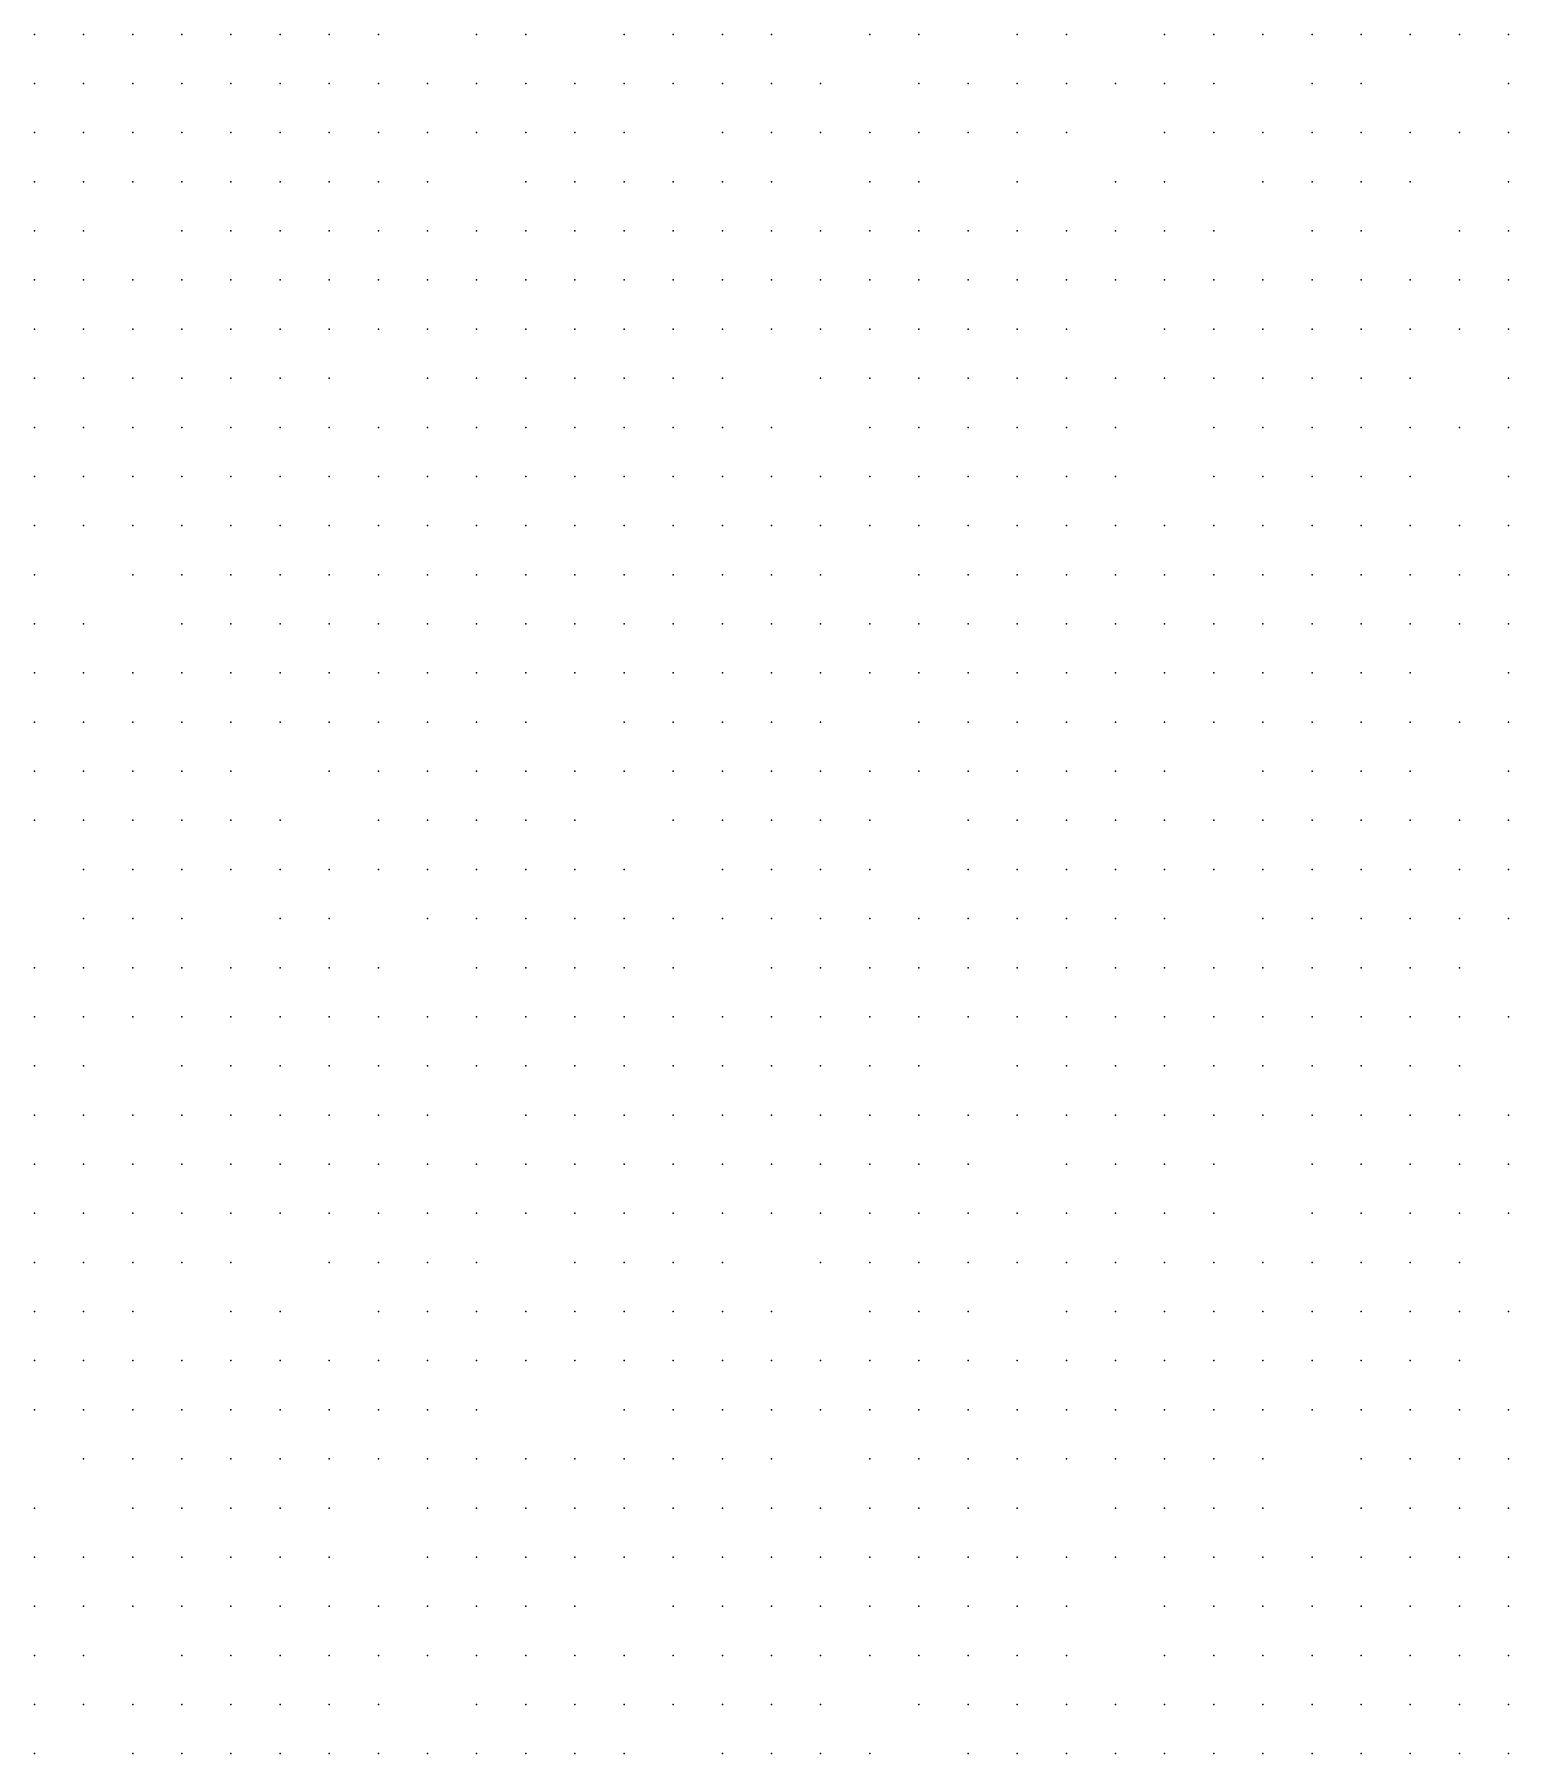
# Model space of a CAD drawing. Extents: x 429 to 793, y 817 to 1241.
# Drawn here: x 520.62 to 542.52, y 1029.04 to 1054.59 of the extents above; entities that cross this region are included whole.
import ezdxf

# ---------------------------------------------------------------- set-up
doc = ezdxf.new("R2010")
doc.units = 0

msp = doc.modelspace()

# ---------------------------------------------------------------- linework, layer by layer
for p in [(520.62, 1054.59, 203.203), (521.35, 1054.59, 203.547), (522.08, 1054.59, 203.887), (522.81, 1054.59, 204.227), (523.54, 1054.59, 204.56), (524.27, 1054.59, 204.893), (525, 1054.59, 205.093), (525.73, 1054.59, 205.359), (527.19, 1054.59, 206.023), (527.92, 1054.59, 206.317), (529.38, 1054.59, 206.723), (530.11, 1054.59, 207.027), (530.84, 1054.59, 207.263), (531.57, 1054.59, 207.5), (533.03, 1054.59, 207.898), (533.76, 1054.59, 208.226), (535.22, 1054.59, 208.637), (535.95, 1054.59, 208.883), (537.41, 1054.59, 209.217), (538.14, 1054.59, 209.247), (538.87, 1054.59, 209.473), (539.6, 1054.59, 209.7), (540.33, 1054.59, 209.907), (541.06, 1054.59, 210.113), (541.79, 1054.59, 210.192), (542.52, 1054.59, 210.397), (520.62, 1053.86, 203.34), (521.35, 1053.86, 203.922), (522.08, 1053.86, 204.141), (522.81, 1053.86, 204.36), (523.54, 1053.86, 204.693), (524.27, 1053.86, 205.027), (525, 1053.86, 205.227), (525.73, 1053.86, 205.537), (526.46, 1053.86, 205.847), (527.19, 1053.86, 206.157), (527.92, 1053.86, 206.45), (528.65, 1053.86, 206.743), (529.38, 1053.86, 206.85), (530.11, 1053.86, 207.153), (530.84, 1053.86, 207.39), (531.57, 1053.86, 207.587), (532.3, 1053.86, 207.733), (533.76, 1053.86, 208.349), (534.49, 1053.86, 208.513), (535.22, 1053.86, 208.729), (535.95, 1053.86, 209.007), (536.68, 1053.86, 209.038), (537.41, 1053.86, 209.383), (538.14, 1053.86, 209.525), (539.6, 1053.86, 209.81), (540.33, 1053.86, 210.017), (542.52, 1053.86, 210.43), (520.62, 1053.13, 203.702), (521.35, 1053.13, 204.065), (522.08, 1053.13, 204.284), (522.81, 1053.13, 204.503), (523.54, 1053.13, 204.932), (524.27, 1053.13, 205.217), (525, 1053.13, 205.497), (525.73, 1053.13, 205.69), (526.46, 1053.13, 206.09), (527.19, 1053.13, 206.29), (527.92, 1053.13, 206.583), (528.65, 1053.13, 206.877), (529.38, 1053.13, 207.17), (530.84, 1053.13, 207.44), (531.57, 1053.13, 207.71), (532.3, 1053.13, 207.857), (533.03, 1053.13, 208.117), (533.76, 1053.13, 208.472), (534.49, 1053.13, 208.637), (535.22, 1053.13, 208.883), (535.95, 1053.13, 209.123), (537.41, 1053.13, 209.363), (538.14, 1053.13, 209.635), (538.87, 1053.13, 209.777), (539.6, 1053.13, 209.92), (540.33, 1053.13, 210.103), (541.06, 1053.13, 210.333), (541.79, 1053.13, 210.357), (542.52, 1053.13, 210.527), (520.62, 1052.4, 203.64), (521.35, 1052.4, 203.973), (522.08, 1052.4, 204.427), (522.81, 1052.4, 204.932), (523.54, 1052.4, 205.075), (524.27, 1052.4, 205.307), (525, 1052.4, 205.633), (525.73, 1052.4, 205.8), (526.46, 1052.4, 206.22), (527.92, 1052.4, 206.672), (528.65, 1052.4, 207.007), (529.38, 1052.4, 207.3), (530.11, 1052.4, 207.467), (530.84, 1052.4, 207.638), (531.57, 1052.4, 207.809), (533.03, 1052.4, 208.433), (533.76, 1052.4, 208.5), (535.22, 1052.4, 209), (536.68, 1052.4, 209.327), (537.41, 1052.4, 209.48), (538.87, 1052.4, 209.887), (539.6, 1052.4, 210.03), (540.33, 1052.4, 210.237), (541.06, 1052.4, 210.43), (542.52, 1052.4, 210.623), (520.62, 1051.67, 204.123), (521.35, 1051.67, 204.457), (522.81, 1051.67, 204.79), (523.54, 1051.67, 205.117), (524.27, 1051.67, 205.443), (525, 1051.67, 205.77), (525.73, 1051.67, 206.073), (526.46, 1051.67, 206.35), (527.19, 1051.67, 206.55), (527.92, 1051.67, 206.843), (528.65, 1051.67, 207.137), (529.38, 1051.67, 207.43), (530.11, 1051.67, 207.697), (530.84, 1051.67, 207.765), (531.57, 1051.67, 207.963), (532.3, 1051.67, 208.233), (533.03, 1051.67, 208.56), (533.76, 1051.67, 208.66), (534.49, 1051.67, 208.883), (535.22, 1051.67, 209.11), (535.95, 1051.67, 209.175), (536.68, 1051.67, 209.438), (537.41, 1051.67, 209.673), (538.14, 1051.67, 209.865), (539.6, 1051.67, 210.14), (540.33, 1051.67, 210.333), (541.79, 1051.67, 210.598), (542.52, 1051.67, 210.72), (520.62, 1050.94, 204.228), (521.35, 1050.94, 204.607), (522.08, 1050.94, 204.937), (522.81, 1050.94, 205.257), (523.54, 1050.94, 205.35), (524.27, 1050.94, 205.7), (525, 1050.94, 206.033), (525.73, 1050.94, 206.295), (526.46, 1050.94, 206.557), (527.19, 1050.94, 206.68), (527.92, 1050.94, 206.973), (528.65, 1050.94, 207.373), (529.38, 1050.94, 207.56), (530.11, 1050.94, 207.827), (530.84, 1050.94, 208.093), (531.57, 1050.94, 208.062), (532.3, 1050.94, 208.46), (533.03, 1050.94, 208.493), (533.76, 1050.94, 208.75), (534.49, 1050.94, 209.007), (535.22, 1050.94, 209.233), (535.95, 1050.94, 209.46), (536.68, 1050.94, 209.548), (537.41, 1050.94, 209.783), (538.14, 1050.94, 209.975), (538.87, 1050.94, 210.03), (539.6, 1050.94, 210.243), (540.33, 1050.94, 210.427), (541.06, 1050.94, 210.57), (541.79, 1050.94, 210.692), (542.52, 1050.94, 210.813), (520.62, 1050.21, 204.423), (521.35, 1050.21, 204.753), (522.08, 1050.21, 205.083), (522.81, 1050.21, 205.403), (523.54, 1050.21, 205.723), (524.27, 1050.21, 206.05), (525, 1050.21, 206.173), (525.73, 1050.21, 206.435), (526.46, 1050.21, 206.517), (527.19, 1050.21, 206.82), (527.92, 1050.21, 207.32), (528.65, 1050.21, 207.507), (529.38, 1050.21, 207.693), (530.11, 1050.21, 207.927), (530.84, 1050.21, 208.227), (531.57, 1050.21, 208.26), (532.3, 1050.21, 208.64), (533.03, 1050.21, 208.803), (533.76, 1050.21, 208.967), (534.49, 1050.21, 209.13), (535.22, 1050.21, 209.357), (535.95, 1050.21, 209.583), (537.41, 1050.21, 209.893), (538.14, 1050.21, 210.023), (538.87, 1050.21, 210.133), (539.6, 1050.21, 210.347), (540.33, 1050.21, 210.53), (541.06, 1050.21, 210.713), (541.79, 1050.21, 210.785), (542.52, 1050.21, 210.907), (520.62, 1049.48, 204.808), (521.35, 1049.48, 205.019), (522.08, 1049.48, 205.23), (522.81, 1049.48, 205.55), (523.54, 1049.48, 205.87), (524.27, 1049.48, 206.19), (525, 1049.48, 206.493), (526.46, 1049.48, 206.797), (527.19, 1049.48, 206.96), (527.92, 1049.48, 207.247), (528.65, 1049.48, 207.64), (529.38, 1049.48, 207.827), (530.11, 1049.48, 208.093), (530.84, 1049.48, 208.353), (532.3, 1049.48, 208.613), (533.03, 1049.48, 208.92), (533.76, 1049.48, 209.083), (534.49, 1049.48, 209.247), (535.22, 1049.48, 209.446), (535.95, 1049.48, 209.7), (536.68, 1049.48, 209.727), (537.41, 1049.48, 210.042), (538.14, 1049.48, 210.178), (538.87, 1049.48, 210.314), (539.6, 1049.48, 210.45), (540.33, 1049.48, 210.633), (541.06, 1049.48, 210.817), (542.52, 1049.48, 211), (520.62, 1048.75, 204.955), (521.35, 1048.75, 205.166), (522.08, 1048.75, 205.377), (522.81, 1048.75, 205.653), (523.54, 1048.75, 206.06), (524.27, 1048.75, 206.333), (525, 1048.75, 206.63), (525.73, 1048.75, 206.713), (526.46, 1048.75, 206.907), (527.19, 1048.75, 207.349), (527.92, 1048.75, 207.598), (528.65, 1048.75, 207.673), (529.38, 1048.75, 207.96), (530.11, 1048.75, 208.22), (530.84, 1048.75, 208.48), (531.57, 1048.75, 208.74), (533.03, 1048.75, 208.86), (533.76, 1048.75, 209.2), (534.49, 1048.75, 209.363), (535.22, 1048.75, 209.59), (535.95, 1048.75, 209.81), (536.68, 1048.75, 210.03), (538.14, 1048.75, 210.275), (538.87, 1048.75, 210.411), (539.6, 1048.75, 210.547), (540.33, 1048.75, 210.708), (541.06, 1048.75, 210.913), (541.79, 1048.75, 210.935), (542.52, 1048.75, 211.087), (520.62, 1048.02, 205.003), (521.35, 1048.02, 205.312), (522.08, 1048.02, 205.523), (522.81, 1048.02, 205.843), (523.54, 1048.02, 206.16), (524.27, 1048.02, 206.477), (525, 1048.02, 206.773), (525.73, 1048.02, 207.07), (526.46, 1048.02, 207.043), (527.19, 1048.02, 207.486), (527.92, 1048.02, 207.735), (528.65, 1048.02, 207.848), (529.38, 1048.02, 208.087), (530.11, 1048.02, 208.337), (530.84, 1048.02, 208.408), (531.57, 1048.02, 208.857), (532.3, 1048.02, 208.954), (533.03, 1048.02, 209.168), (533.76, 1048.02, 209.383), (534.49, 1048.02, 209.48), (535.22, 1048.02, 209.7), (535.95, 1048.02, 209.92), (536.68, 1048.02, 210.14), (538.14, 1048.02, 210.34), (538.87, 1048.02, 210.508), (539.6, 1048.02, 210.643), (540.33, 1048.02, 210.827), (541.06, 1048.02, 211), (542.52, 1048.02, 211.173), (520.62, 1047.29, 205.24), (521.35, 1047.29, 205.525), (522.08, 1047.29, 205.67), (522.81, 1047.29, 206.215), (523.54, 1047.29, 206.418), (524.27, 1047.29, 206.62), (525, 1047.29, 206.917), (525.73, 1047.29, 207.213), (526.46, 1047.29, 207.373), (527.19, 1047.29, 207.622), (527.92, 1047.29, 207.66), (528.65, 1047.29, 207.937), (529.38, 1047.29, 208.213), (530.11, 1047.29, 208.463), (530.84, 1047.29, 208.713), (531.57, 1047.29, 208.973), (532.3, 1047.29, 209.071), (533.03, 1047.29, 209.285), (533.76, 1047.29, 209.35), (534.49, 1047.29, 209.587), (535.22, 1047.29, 209.797), (535.95, 1047.29, 209.955), (536.68, 1047.29, 210.237), (537.41, 1047.29, 210.314), (538.14, 1047.29, 210.488), (538.87, 1047.29, 210.663), (539.6, 1047.29, 210.74), (540.33, 1047.29, 210.913), (541.06, 1047.29, 211.087), (541.79, 1047.29, 211.152), (542.52, 1047.29, 211.26), (520.62, 1046.56, 205.477), (522.08, 1046.56, 206.012), (522.81, 1046.56, 206.355), (523.54, 1046.56, 206.557), (524.27, 1046.56, 206.76), (525, 1046.56, 207.018), (525.73, 1046.56, 207.392), (526.46, 1046.56, 207.51), (527.19, 1046.56, 207.807), (527.92, 1046.56, 207.985), (528.65, 1046.56, 208.163), (529.38, 1046.56, 208.34), (530.11, 1046.56, 208.59), (530.84, 1046.56, 208.84), (531.57, 1046.56, 209.09), (532.3, 1046.56, 209.327), (533.76, 1046.56, 209.457), (534.49, 1046.56, 209.693), (535.22, 1046.56, 209.903), (535.95, 1046.56, 210.192), (536.68, 1046.56, 210.333), (537.41, 1046.56, 210.411), (538.14, 1046.56, 210.585), (538.87, 1046.56, 210.637), (539.6, 1046.56, 210.83), (540.33, 1046.56, 211.003), (541.06, 1046.56, 211.135), (541.79, 1046.56, 211.242), (542.52, 1046.56, 211.35), (520.62, 1045.83, 205.613), (521.35, 1045.83, 205.943), (522.81, 1045.83, 206.263), (523.54, 1045.83, 206.697), (524.27, 1045.83, 206.9), (525, 1045.83, 207.275), (525.73, 1045.83, 207.48), (526.46, 1045.83, 207.637), (527.19, 1045.83, 207.907), (527.92, 1045.83, 208.105), (528.65, 1045.83, 208.283), (529.38, 1045.83, 208.46), (530.11, 1045.83, 208.775), (530.84, 1045.83, 208.993), (531.57, 1045.83, 209.203), (532.3, 1045.83, 209.433), (533.03, 1045.83, 209.498), (533.76, 1045.83, 209.649), (534.49, 1045.83, 209.8), (535.22, 1045.83, 210.01), (535.95, 1045.83, 210.22), (536.68, 1045.83, 210.43), (537.41, 1045.83, 210.507), (538.14, 1045.83, 210.623), (538.87, 1045.83, 210.817), (539.6, 1045.83, 210.92), (540.33, 1045.83, 211.093), (541.06, 1045.83, 211.267), (541.79, 1045.83, 211.332), (542.52, 1045.83, 211.44), (520.62, 1045.1, 205.862), (521.35, 1045.1, 206.08), (522.08, 1045.1, 206.4), (522.81, 1045.1, 206.618), (523.54, 1045.1, 206.72), (524.27, 1045.1, 207.04), (525, 1045.1, 207.323), (525.73, 1045.1, 207.607), (526.46, 1045.1, 207.763), (527.19, 1045.1, 208.033), (527.92, 1045.1, 208.303), (528.65, 1045.1, 208.402), (529.38, 1045.1, 208.797), (530.11, 1045.1, 208.895), (530.84, 1045.1, 209.073), (531.57, 1045.1, 209.317), (532.3, 1045.1, 209.547), (533.03, 1045.1, 209.605), (533.76, 1045.1, 209.756), (534.49, 1045.1, 209.907), (535.22, 1045.1, 210.275), (535.95, 1045.1, 210.352), (536.68, 1045.1, 210.53), (537.41, 1045.1, 210.645), (538.14, 1045.1, 210.767), (538.87, 1045.1, 210.888), (539.6, 1045.1, 211.01), (540.33, 1045.1, 211.183), (541.06, 1045.1, 211.357), (542.52, 1045.1, 211.53), (520.62, 1044.37, 205.983), (521.35, 1044.37, 206.197), (522.08, 1044.37, 206.466), (522.81, 1044.37, 206.837), (523.54, 1044.37, 206.887), (524.27, 1044.37, 207.335), (525, 1044.37, 207.52), (525.73, 1044.37, 207.705), (526.46, 1044.37, 208), (527.19, 1044.37, 208.16), (527.92, 1044.37, 208.43), (529.38, 1044.37, 208.7), (530.11, 1044.37, 208.943), (530.84, 1044.37, 209.272), (531.57, 1044.37, 209.43), (532.3, 1044.37, 209.66), (533.76, 1044.37, 209.862), (534.49, 1044.37, 210.013), (535.22, 1044.37, 210.223), (535.95, 1044.37, 210.427), (536.68, 1044.37, 210.63), (537.41, 1044.37, 210.817), (538.14, 1044.37, 210.86), (538.87, 1044.37, 211.003), (539.6, 1044.37, 211.103), (540.33, 1044.37, 211.257), (541.06, 1044.37, 211.45), (541.79, 1044.37, 211.47), (542.52, 1044.37, 211.62), (520.62, 1043.64, 206.1), (521.35, 1043.64, 206.313), (522.08, 1043.64, 206.633), (522.81, 1043.64, 206.95), (523.54, 1043.64, 207.267), (525, 1043.64, 207.63), (525.73, 1043.64, 207.827), (526.46, 1043.64, 208.11), (527.19, 1043.64, 208.23), (527.92, 1043.64, 208.54), (528.65, 1043.64, 208.803), (529.38, 1043.64, 208.957), (530.11, 1043.64, 209.115), (530.84, 1043.64, 209.372), (531.57, 1043.64, 209.53), (532.3, 1043.64, 209.628), (533.03, 1043.64, 209.89), (533.76, 1043.64, 210.022), (534.49, 1043.64, 210.12), (535.22, 1043.64, 210.472), (535.95, 1043.64, 210.601), (536.68, 1043.64, 210.73), (537.41, 1043.64, 210.917), (538.87, 1043.64, 211.103), (539.6, 1043.64, 211.197), (540.33, 1043.64, 211.37), (541.06, 1043.64, 211.54), (542.52, 1043.64, 211.71), (520.62, 1042.91, 206.262), (521.35, 1042.91, 206.43), (522.08, 1042.91, 206.747), (522.81, 1042.91, 207.168), (523.54, 1042.91, 207.38), (524.27, 1042.91, 207.66), (525.73, 1042.91, 207.94), (526.46, 1042.91, 208.22), (527.19, 1042.91, 208.38), (527.92, 1042.91, 208.643), (528.65, 1042.91, 208.907), (530.11, 1042.91, 209.215), (530.84, 1042.91, 209.473), (531.57, 1042.91, 209.63), (532.3, 1042.91, 209.86), (533.03, 1042.91, 209.99), (534.49, 1042.91, 210.342), (535.22, 1042.91, 210.565), (535.95, 1042.91, 210.694), (536.68, 1042.91, 210.823), (537.41, 1042.91, 210.987), (538.14, 1042.91, 211.057), (538.87, 1042.91, 211.22), (539.6, 1042.91, 211.29), (540.33, 1042.91, 211.492), (541.06, 1042.91, 211.63), (541.79, 1042.91, 211.698), (542.52, 1042.91, 211.945), (521.35, 1042.18, 206.537), (522.08, 1042.18, 207.06), (522.81, 1042.18, 207.272), (523.54, 1042.18, 207.483), (524.27, 1042.18, 207.719), (525, 1042.18, 208.043), (525.73, 1042.18, 208.088), (526.46, 1042.18, 208.323), (527.19, 1042.18, 208.665), (527.92, 1042.18, 208.837), (528.65, 1042.18, 209.01), (529.38, 1042.18, 209.25), (530.84, 1042.18, 209.49), (531.57, 1042.18, 209.73), (532.3, 1042.18, 209.96), (533.03, 1042.18, 210.09), (534.49, 1042.18, 210.32), (535.22, 1042.18, 210.517), (535.95, 1042.18, 210.787), (536.68, 1042.18, 210.917), (537.41, 1042.18, 211.103), (538.14, 1042.18, 211.15), (538.87, 1042.18, 211.29), (539.6, 1042.18, 211.383), (540.33, 1042.18, 211.56), (541.06, 1042.18, 211.695), (541.79, 1042.18, 211.798), (542.52, 1042.18, 212.045), (521.35, 1041.45, 206.643), (522.08, 1041.45, 206.957), (522.81, 1041.45, 207.375), (524.27, 1041.45, 207.867), (525, 1041.45, 208.147), (526.46, 1041.45, 208.427), (527.19, 1041.45, 208.765), (527.92, 1041.45, 208.938), (528.65, 1041.45, 209.11), (529.38, 1041.45, 209.315), (530.11, 1041.45, 209.42), (530.84, 1041.45, 209.625), (531.57, 1041.45, 209.83), (532.3, 1041.45, 210.053), (533.03, 1041.45, 210.19), (533.76, 1041.45, 210.42), (534.49, 1041.45, 210.591), (535.22, 1041.45, 210.762), (535.95, 1041.45, 210.813), (536.68, 1041.45, 211.01), (537.41, 1041.45, 211.197), (538.87, 1041.45, 211.383), (539.6, 1041.45, 211.477), (540.33, 1041.45, 211.653), (541.06, 1041.45, 211.83), (541.79, 1041.45, 211.898), (542.52, 1041.45, 212.145), (520.62, 1040.72, 206.75), (521.35, 1040.72, 207.007), (522.08, 1040.72, 207.263), (522.81, 1040.72, 207.377), (523.54, 1040.72, 207.69), (524.27, 1040.72, 207.97), (525, 1040.72, 208.25), (525.73, 1040.72, 208.53), (527.19, 1040.72, 208.687), (527.92, 1040.72, 209.038), (528.65, 1040.72, 209.21), (529.38, 1040.72, 209.45), (530.11, 1040.72, 209.69), (531.57, 1040.72, 209.93), (532.3, 1040.72, 210.153), (533.03, 1040.72, 210.364), (533.76, 1040.72, 210.513), (534.49, 1040.72, 210.684), (535.22, 1040.72, 210.855), (535.95, 1040.72, 210.932), (536.68, 1040.72, 211.11), (537.41, 1040.72, 211.307), (538.14, 1040.72, 211.345), (538.87, 1040.72, 211.458), (539.6, 1040.72, 211.57), (540.33, 1040.72, 211.747), (541.06, 1040.72, 211.923), (541.79, 1040.72, 212.1), (520.62, 1039.99, 206.837), (521.35, 1039.99, 207.093), (522.08, 1039.99, 207.35), (522.81, 1039.99, 207.52), (523.54, 1039.99, 207.773), (524.27, 1039.99, 208.057), (525, 1039.99, 208.153), (525.73, 1039.99, 208.617), (526.46, 1039.99, 208.747), (527.19, 1039.99, 208.963), (527.92, 1039.99, 209.18), (528.65, 1039.99, 209.31), (529.38, 1039.99, 209.55), (530.11, 1039.99, 209.79), (530.84, 1039.99, 209.874), (531.57, 1039.99, 210.03), (532.3, 1039.99, 210.253), (533.03, 1039.99, 210.457), (533.76, 1039.99, 210.607), (534.49, 1039.99, 210.777), (535.22, 1039.99, 210.803), (535.95, 1039.99, 211.007), (536.68, 1039.99, 211.21), (537.41, 1039.99, 211.407), (538.14, 1039.99, 211.603), (538.87, 1039.99, 211.568), (539.6, 1039.99, 211.68), (540.33, 1039.99, 211.84), (541.06, 1039.99, 212.033), (541.79, 1039.99, 212.213), (542.52, 1039.99, 212.32), (520.62, 1039.26, 206.923), (521.35, 1039.26, 207.237), (522.81, 1039.26, 207.547), (523.54, 1039.26, 207.857), (524.27, 1039.26, 208.14), (525, 1039.26, 208.428), (525.73, 1039.26, 208.703), (526.46, 1039.26, 208.833), (527.19, 1039.26, 209.05), (527.92, 1039.26, 209.137), (528.65, 1039.26, 209.4), (529.38, 1039.26, 209.647), (530.11, 1039.26, 209.718), (530.84, 1039.26, 209.971), (531.57, 1039.26, 210.127), (532.3, 1039.26, 210.413), (533.03, 1039.26, 210.605), (533.76, 1039.26, 210.7), (535.22, 1039.26, 211.057), (535.95, 1039.26, 211.183), (536.68, 1039.26, 211.31), (537.41, 1039.26, 211.507), (538.14, 1039.26, 211.703), (538.87, 1039.26, 211.677), (539.6, 1039.26, 211.79), (540.33, 1039.26, 211.967), (541.06, 1039.26, 212.147), (541.79, 1039.26, 212.327), (520.62, 1038.53, 207.01), (521.35, 1038.53, 207.32), (522.08, 1038.53, 207.63), (522.81, 1038.53, 207.728), (523.54, 1038.53, 208.173), (524.27, 1038.53, 208.223), (525, 1038.53, 208.515), (525.73, 1038.53, 208.79), (526.46, 1038.53, 208.963), (527.92, 1038.53, 209.227), (528.65, 1038.53, 209.49), (529.38, 1038.53, 209.737), (530.11, 1038.53, 209.983), (530.84, 1038.53, 210.223), (531.57, 1038.53, 210.318), (532.3, 1038.53, 210.51), (533.03, 1038.53, 210.573), (533.76, 1038.53, 210.797), (534.49, 1038.53, 211.007), (535.22, 1038.53, 211.16), (535.95, 1038.53, 211.287), (536.68, 1038.53, 211.413), (537.41, 1038.53, 211.587), (538.14, 1038.53, 211.807), (538.87, 1038.53, 211.83), (539.6, 1038.53, 211.9), (540.33, 1038.53, 212.13), (541.06, 1038.53, 212.337), (541.79, 1038.53, 212.44), (542.52, 1038.53, 212.607), (520.62, 1037.8, 207.083), (521.35, 1037.8, 207.4), (522.08, 1037.8, 207.595), (522.81, 1037.8, 208.02), (523.54, 1037.8, 208.253), (524.27, 1037.8, 208.405), (525, 1037.8, 208.637), (525.73, 1037.8, 208.873), (526.46, 1037.8, 209.053), (527.19, 1037.8, 209.227), (527.92, 1037.8, 209.403), (528.65, 1037.8, 209.58), (529.38, 1037.8, 209.827), (530.11, 1037.8, 210.073), (530.84, 1037.8, 210.32), (531.57, 1037.8, 210.415), (532.3, 1037.8, 210.543), (533.03, 1037.8, 210.67), (533.76, 1037.8, 210.893), (534.49, 1037.8, 211.103), (535.95, 1037.8, 211.39), (536.68, 1037.8, 211.517), (537.41, 1037.8, 211.713), (538.14, 1037.8, 211.92), (539.6, 1037.8, 212.013), (540.33, 1037.8, 212.207), (541.06, 1037.8, 212.463), (541.79, 1037.8, 212.567), (542.52, 1037.8, 212.733), (520.62, 1037.07, 207.157), (521.35, 1037.07, 207.473), (522.08, 1037.07, 207.887), (522.81, 1037.07, 208.1), (523.54, 1037.07, 208.332), (524.27, 1037.07, 208.485), (525, 1037.07, 208.67), (525.73, 1037.07, 208.957), (526.46, 1037.07, 209.137), (527.19, 1037.07, 209.31), (527.92, 1037.07, 209.487), (528.65, 1037.07, 209.663), (529.38, 1037.07, 209.869), (530.11, 1037.07, 210.198), (530.84, 1037.07, 210.407), (531.57, 1037.07, 210.56), (532.3, 1037.07, 210.703), (533.03, 1037.07, 210.847), (533.76, 1037.07, 210.99), (534.49, 1037.07, 211.2), (535.22, 1037.07, 211.353), (535.95, 1037.07, 211.41), (536.68, 1037.07, 211.62), (537.41, 1037.07, 211.827), (538.14, 1037.07, 212.033), (539.6, 1037.07, 212.127), (540.33, 1037.07, 212.32), (541.06, 1037.07, 212.59), (541.79, 1037.07, 212.693), (542.52, 1037.07, 212.86), (520.62, 1036.34, 207.23), (521.35, 1036.34, 207.73), (522.08, 1036.34, 207.863), (522.81, 1036.34, 208.18), (523.54, 1036.34, 208.467), (525, 1036.34, 208.753), (525.73, 1036.34, 209.04), (526.46, 1036.34, 209.22), (527.19, 1036.34, 209.483), (528.65, 1036.34, 209.952), (529.38, 1036.34, 210.075), (530.11, 1036.34, 210.243), (530.84, 1036.34, 210.493), (532.3, 1036.34, 210.8), (533.03, 1036.34, 210.943), (533.76, 1036.34, 211.087), (534.49, 1036.34, 211.268), (535.22, 1036.34, 211.45), (535.95, 1036.34, 211.535), (536.68, 1036.34, 211.727), (537.41, 1036.34, 211.943), (538.14, 1036.34, 211.988), (538.87, 1036.34, 212.114), (539.6, 1036.34, 212.24), (540.33, 1036.34, 212.588), (541.06, 1036.34, 212.627), (541.79, 1036.34, 212.82), (520.62, 1035.61, 207.28), (521.35, 1035.61, 207.78), (522.08, 1035.61, 207.98), (523.54, 1035.61, 208.53), (524.27, 1035.61, 208.642), (525.73, 1035.61, 209.103), (526.46, 1035.61, 209.303), (527.19, 1035.61, 209.567), (527.92, 1035.61, 209.68), (528.65, 1035.61, 209.83), (529.38, 1035.61, 210.08), (530.11, 1035.61, 210.413), (530.84, 1035.61, 210.58), (531.57, 1035.61, 210.813), (533.03, 1035.61, 211.04), (533.76, 1035.61, 211.183), (534.49, 1035.61, 211.393), (535.95, 1035.61, 211.613), (536.68, 1035.61, 211.833), (537.41, 1035.61, 212.05), (538.14, 1035.61, 212.267), (538.87, 1035.61, 212.231), (539.6, 1035.61, 212.531), (540.33, 1035.61, 212.705), (541.06, 1035.61, 212.763), (541.79, 1035.61, 212.947), (542.52, 1035.61, 213.068), (520.62, 1034.88, 207.58), (521.35, 1034.88, 207.647), (522.08, 1034.88, 207.97), (522.81, 1034.88, 208.293), (523.54, 1034.88, 208.587), (524.27, 1034.88, 208.705), (525, 1034.88, 208.904), (525.73, 1034.88, 209.167), (526.46, 1034.88, 209.317), (527.19, 1034.88, 209.63), (527.92, 1034.88, 209.907), (528.65, 1034.88, 210.08), (529.38, 1034.88, 210.247), (530.11, 1034.88, 210.497), (530.84, 1034.88, 210.663), (531.57, 1034.88, 210.776), (532.3, 1034.88, 210.972), (533.03, 1034.88, 211.167), (533.76, 1034.88, 211.28), (534.49, 1034.88, 211.5), (535.22, 1034.88, 211.72), (535.95, 1034.88, 211.799), (536.68, 1034.88, 211.94), (537.41, 1034.88, 212.157), (538.14, 1034.88, 212.373), (538.87, 1034.88, 212.348), (539.6, 1034.88, 212.648), (540.33, 1034.88, 212.667), (541.06, 1034.88, 212.87), (541.79, 1034.88, 213.073), (520.62, 1034.15, 207.658), (521.35, 1034.15, 207.888), (522.08, 1034.15, 208.119), (522.81, 1034.15, 208.35), (523.54, 1034.15, 208.643), (524.27, 1034.15, 208.937), (525, 1034.15, 208.967), (525.73, 1034.15, 209.23), (526.46, 1034.15, 209.43), (527.19, 1034.15, 209.707), (529.38, 1034.15, 210.33), (530.11, 1034.15, 210.58), (530.84, 1034.15, 210.747), (531.57, 1034.15, 210.98), (532.3, 1034.15, 211.055), (533.03, 1034.15, 211.13), (533.76, 1034.15, 211.367), (534.49, 1034.15, 211.597), (535.22, 1034.15, 211.755), (535.95, 1034.15, 211.896), (536.68, 1034.15, 212.037), (537.41, 1034.15, 212.223), (538.14, 1034.15, 212.47), (538.87, 1034.15, 212.5), (539.6, 1034.15, 212.835), (540.33, 1034.15, 212.957), (541.06, 1034.15, 213.078), (541.79, 1034.15, 213.2), (542.52, 1034.15, 213.383), (521.35, 1033.42, 207.935), (522.08, 1033.42, 208.166), (522.81, 1033.42, 208.397), (523.54, 1033.42, 208.628), (524.27, 1033.42, 208.983), (525, 1033.42, 209.045), (525.73, 1033.42, 209.482), (526.46, 1033.42, 209.675), (527.19, 1033.42, 209.868), (527.92, 1033.42, 210.06), (528.65, 1033.42, 210.268), (529.38, 1033.42, 210.317), (530.11, 1033.42, 210.573), (530.84, 1033.42, 210.83), (531.57, 1033.42, 211.067), (533.03, 1033.42, 211.217), (533.76, 1033.42, 211.453), (534.49, 1033.42, 211.683), (535.22, 1033.42, 211.913), (535.95, 1033.42, 211.992), (536.68, 1033.42, 212.133), (537.41, 1033.42, 212.35), (538.14, 1033.42, 212.577), (538.87, 1033.42, 212.697), (540.33, 1033.42, 213.08), (541.06, 1033.42, 213.202), (541.79, 1033.42, 213.323), (542.52, 1033.42, 213.507), (520.62, 1032.69, 207.79), (522.08, 1032.69, 208.213), (522.81, 1032.69, 208.443), (523.54, 1032.69, 208.737), (524.27, 1032.69, 209.037), (525, 1032.69, 209.337), (526.46, 1032.69, 209.735), (527.19, 1032.69, 209.927), (527.92, 1032.69, 210.12), (528.65, 1032.69, 210.328), (529.38, 1032.69, 210.475), (530.11, 1032.69, 210.682), (530.84, 1032.69, 210.9), (531.57, 1032.69, 211.157), (532.3, 1032.69, 211.23), (533.03, 1032.69, 211.385), (533.76, 1032.69, 211.54), (534.49, 1032.69, 211.77), (535.22, 1032.69, 212), (536.68, 1032.69, 212.23), (537.41, 1032.69, 212.457), (538.14, 1032.69, 212.683), (538.87, 1032.69, 212.803), (540.33, 1032.69, 213.023), (541.06, 1032.69, 213.325), (541.79, 1032.69, 213.447), (542.52, 1032.69, 213.63), (520.62, 1031.96, 207.83), (521.35, 1031.96, 208), (522.08, 1031.96, 208.16), (522.81, 1031.96, 208.49), (523.54, 1031.96, 208.79), (524.27, 1031.96, 209.09), (525, 1031.96, 209.39), (526.46, 1031.96, 209.62), (527.19, 1031.96, 209.988), (527.92, 1031.96, 210.18), (528.65, 1031.96, 210.437), (529.38, 1031.96, 210.535), (530.11, 1031.96, 210.703), (530.84, 1031.96, 210.97), (531.57, 1031.96, 211.227), (532.3, 1031.96, 211.32), (533.03, 1031.96, 211.475), (533.76, 1031.96, 211.63), (534.49, 1031.96, 211.825), (535.22, 1031.96, 212.09), (535.95, 1031.96, 212.327), (536.68, 1031.96, 212.485), (537.41, 1031.96, 212.627), (538.14, 1031.96, 212.768), (538.87, 1031.96, 212.91), (539.6, 1031.96, 213.103), (540.33, 1031.96, 213.297), (541.06, 1031.96, 213.35), (541.79, 1031.96, 213.57), (542.52, 1031.96, 213.797), (520.62, 1031.23, 207.76), (521.35, 1031.23, 208.17), (522.08, 1031.23, 208.25), (522.81, 1031.23, 208.517), (523.54, 1031.23, 208.83), (524.27, 1031.23, 209.175), (525, 1031.23, 209.43), (525.73, 1031.23, 209.613), (526.46, 1031.23, 209.835), (527.19, 1031.23, 210.058), (527.92, 1031.23, 210.24), (528.65, 1031.23, 210.507), (530.11, 1031.23, 210.857), (530.84, 1031.23, 211.04), (531.57, 1031.23, 211.297), (532.3, 1031.23, 211.483), (533.03, 1031.23, 211.565), (533.76, 1031.23, 211.72), (534.49, 1031.23, 211.95), (535.22, 1031.23, 212.187), (535.95, 1031.23, 212.423), (537.41, 1031.23, 212.74), (538.14, 1031.23, 212.91), (538.87, 1031.23, 213.023), (539.6, 1031.23, 213.217), (540.33, 1031.23, 213.41), (541.06, 1031.23, 213.49), (541.79, 1031.23, 213.7), (542.52, 1031.23, 213.937), (520.62, 1030.5, 207.85), (521.35, 1030.5, 208.197), (522.81, 1030.5, 208.543), (523.54, 1030.5, 209), (524.27, 1030.5, 209.215), (525, 1030.5, 209.47), (525.73, 1030.5, 209.652), (526.46, 1030.5, 209.875), (527.19, 1030.5, 209.997), (527.92, 1030.5, 210.293), (528.65, 1030.5, 210.577), (529.38, 1030.5, 210.675), (530.11, 1030.5, 210.927), (530.84, 1030.5, 211.11), (531.57, 1030.5, 211.25), (532.3, 1030.5, 211.553), (533.03, 1030.5, 211.67), (533.76, 1030.5, 211.81), (534.49, 1030.5, 212.215), (535.22, 1030.5, 212.368), (535.95, 1030.5, 212.52), (537.41, 1030.5, 212.763), (538.14, 1030.5, 213.007), (538.87, 1030.5, 213.137), (539.6, 1030.5, 213.33), (540.33, 1030.5, 213.357), (541.06, 1030.5, 213.593), (541.79, 1030.5, 213.83), (542.52, 1030.5, 214.067), (520.62, 1029.77, 207.877), (521.35, 1029.77, 208.223), (522.08, 1029.77, 208.312), (522.81, 1029.77, 208.808), (523.54, 1029.77, 208.883), (524.27, 1029.77, 209.255), (525, 1029.77, 209.51), (525.73, 1029.77, 209.753), (527.19, 1029.77, 210.05), (527.92, 1029.77, 210.347), (528.65, 1029.77, 210.63), (529.38, 1029.77, 210.913), (530.11, 1029.77, 210.997), (530.84, 1029.77, 211.18), (531.57, 1029.77, 211.437), (532.3, 1029.77, 211.623), (533.76, 1029.77, 212.062), (534.49, 1029.77, 212.315), (535.22, 1029.77, 212.467), (535.95, 1029.77, 212.62), (536.68, 1029.77, 212.728), (537.41, 1029.77, 212.935), (538.14, 1029.77, 213.143), (538.87, 1029.77, 213.25), (539.6, 1029.77, 213.52), (540.33, 1029.77, 213.667), (541.06, 1029.77, 213.813), (541.79, 1029.77, 213.96), (542.52, 1029.77, 214.197), (520.62, 1029.04, 207.887), (522.08, 1029.04, 208.58), (522.81, 1029.04, 208.818), (523.54, 1029.04, 209.045), (524.27, 1029.04, 209.283), (525, 1029.04, 209.543), (525.73, 1029.04, 209.807), (526.46, 1029.04, 209.98), (527.19, 1029.04, 210.19), (527.92, 1029.04, 210.4), (528.65, 1029.04, 210.683), (529.38, 1029.04, 210.967), (530.84, 1029.04, 211.25), (531.57, 1029.04, 211.52), (532.3, 1029.04, 211.707), (533.03, 1029.04, 211.977), (534.49, 1029.04, 212.23), (535.22, 1029.04, 212.568), (535.95, 1029.04, 212.72), (536.68, 1029.04, 212.828), (537.41, 1029.04, 213.035), (538.14, 1029.04, 213.217), (538.87, 1029.04, 213.36), (539.6, 1029.04, 213.61), (540.33, 1029.04, 213.79), (541.06, 1029.04, 213.937), (541.79, 1029.04, 214.083), (542.52, 1029.04, 214.292)]:
    msp.add_point(p)

doc.saveas('drawing.dxf')
